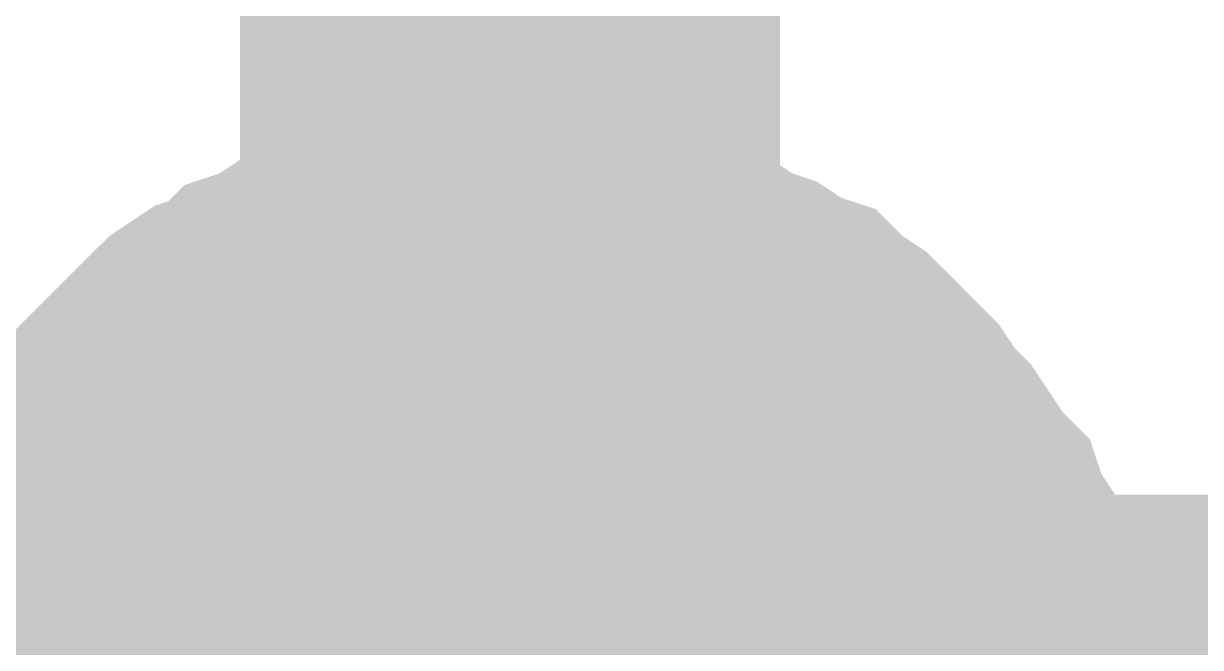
# Model space of a CAD drawing. Header units: inches. Extents: x 0 to 841, y 0 to 594.
# Drawn here: x 191.845 to 193.478, y 422.653 to 423.52 of the extents above; entities that cross this region are included whole.
import ezdxf

# ---------------------------------------------------------------- set-up
doc = ezdxf.new("R2010")
doc.units = ezdxf.units.IN
doc.layers.add('Sheet', color=255, linetype='Continuous')

msp = doc.modelspace()

# ---------------------------------------------------------------- linework, layer by layer
at = {"layer": 'Sheet'}
for points in [[(147.5253, 417.4934, 0.7493, 0.7493, 0), (142.5173, 417.4934, 0.7493, 0.7493, 0), (142.5173, 435.0003, 0.7493, 0.7493, 0), (192.5196, 435.0003, 0.7493, 0.7493, 0), (192.5196, 422.4906, 0.7493, 0.7493, 0), (187.5227, 422.4906, 0.7493, 0.7493, 0)], [(191.756, 422.4906, 0.2997, 0.2997, 0), (191.756, 422.5355, 0.2997, 0.2997, 0), (191.756, 422.5692, 0.2997, 0.2997, 0), (191.7672, 422.6029, 0.2997, 0.2997, 0), (191.7672, 422.6478, 0.2997, 0.2997, 0), (191.7785, 422.6815, 0.2997, 0.2997, 0), (191.7897, 422.7152, 0.2997, 0.2997, 0), (191.8009, 422.7601, 0.2997, 0.2997, 0), (191.8121, 422.7938, 0.2997, 0.2997, 0), (191.8346, 422.8275, 0.2997, 0.2997, 0), (191.8458, 422.8612, 0.2997, 0.2997, 0), (191.8683, 422.8836, 0.2997, 0.2997, 0), (191.8795, 422.9173, 0.2997, 0.2997, 0), (191.902, 422.951, 0.2997, 0.2997, 0), (191.9244, 422.9735, 0.2997, 0.2997, 0), (191.9581, 423.0071, 0.2997, 0.2997, 0), (191.9806, 423.0296, 0.2997, 0.2997, 0), (192.003, 423.0521, 0.2997, 0.2997, 0), (192.0367, 423.0858, 0.2997, 0.2997, 0), (192.0592, 423.1082, 0.2997, 0.2997, 0), (192.0929, 423.1307, 0.2997, 0.2997, 0), (192.1265, 423.1419, 0.2997, 0.2997, 0), (192.149, 423.1644, 0.2997, 0.2997, 0), (192.1827, 423.1756, 0.2997, 0.2997, 0), (192.2164, 423.198, 0.2997, 0.2997, 0), (192.2501, 423.2093, 0.2997, 0.2997, 0), (192.295, 423.2205, 0.2997, 0.2997, 0), (192.3287, 423.2317, 0.2997, 0.2997, 0), (192.3624, 423.243, 0.2997, 0.2997, 0), (192.4073, 423.243, 0.2997, 0.2997, 0), (192.441, 423.2542, 0.2997, 0.2997, 0), (192.4746, 423.2542, 0.2997, 0.2997, 0), (192.5196, 423.2542, 0.2997, 0.2997, 0)], [(191.756, 422.4906, 0.2997, 0.2997, 0), (191.756, 422.5355, 0.2997, 0.2997, 0), (191.756, 422.5692, 0.2997, 0.2997, 0), (191.7672, 422.6029, 0.2997, 0.2997, 0), (191.7672, 422.6478, 0.2997, 0.2997, 0), (191.7785, 422.6815, 0.2997, 0.2997, 0), (191.7897, 422.7152, 0.2997, 0.2997, 0), (191.8009, 422.7601, 0.2997, 0.2997, 0), (191.8121, 422.7938, 0.2997, 0.2997, 0), (191.8346, 422.8275, 0.2997, 0.2997, 0), (191.8458, 422.8612, 0.2997, 0.2997, 0), (191.8683, 422.8836, 0.2997, 0.2997, 0), (191.8795, 422.9173, 0.2997, 0.2997, 0), (191.902, 422.951, 0.2997, 0.2997, 0), (191.9244, 422.9735, 0.2997, 0.2997, 0), (191.9581, 423.0071, 0.2997, 0.2997, 0), (191.9806, 423.0296, 0.2997, 0.2997, 0), (192.003, 423.0521, 0.2997, 0.2997, 0), (192.0367, 423.0858, 0.2997, 0.2997, 0), (192.0592, 423.1082, 0.2997, 0.2997, 0), (192.0929, 423.1307, 0.2997, 0.2997, 0), (192.1265, 423.1419, 0.2997, 0.2997, 0), (192.149, 423.1644, 0.2997, 0.2997, 0), (192.1827, 423.1756, 0.2997, 0.2997, 0), (192.2164, 423.198, 0.2997, 0.2997, 0), (192.2501, 423.2093, 0.2997, 0.2997, 0), (192.295, 423.2205, 0.2997, 0.2997, 0), (192.3287, 423.2317, 0.2997, 0.2997, 0), (192.3624, 423.243, 0.2997, 0.2997, 0), (192.4073, 423.243, 0.2997, 0.2997, 0), (192.441, 423.2542, 0.2997, 0.2997, 0), (192.4746, 423.2542, 0.2997, 0.2997, 0), (192.5196, 423.2542, 0.2997, 0.2997, 0)], [(191.756, 422.4906, 0.2997, 0.2997, 0), (191.756, 422.5355, 0.2997, 0.2997, 0), (191.756, 422.5692, 0.2997, 0.2997, 0), (191.7672, 422.6029, 0.2997, 0.2997, 0), (191.7672, 422.6478, 0.2997, 0.2997, 0), (191.7785, 422.6815, 0.2997, 0.2997, 0), (191.7897, 422.7152, 0.2997, 0.2997, 0), (191.8009, 422.7601, 0.2997, 0.2997, 0), (191.8121, 422.7938, 0.2997, 0.2997, 0), (191.8346, 422.8275, 0.2997, 0.2997, 0), (191.8458, 422.8612, 0.2997, 0.2997, 0), (191.8683, 422.8836, 0.2997, 0.2997, 0), (191.8795, 422.9173, 0.2997, 0.2997, 0), (191.902, 422.951, 0.2997, 0.2997, 0), (191.9244, 422.9735, 0.2997, 0.2997, 0), (191.9581, 423.0071, 0.2997, 0.2997, 0), (191.9806, 423.0296, 0.2997, 0.2997, 0), (192.003, 423.0521, 0.2997, 0.2997, 0), (192.0367, 423.0858, 0.2997, 0.2997, 0), (192.0592, 423.1082, 0.2997, 0.2997, 0), (192.0929, 423.1307, 0.2997, 0.2997, 0), (192.1265, 423.1419, 0.2997, 0.2997, 0), (192.149, 423.1644, 0.2997, 0.2997, 0), (192.1827, 423.1756, 0.2997, 0.2997, 0), (192.2164, 423.198, 0.2997, 0.2997, 0), (192.2501, 423.2093, 0.2997, 0.2997, 0), (192.295, 423.2205, 0.2997, 0.2997, 0), (192.3287, 423.2317, 0.2997, 0.2997, 0), (192.3624, 423.243, 0.2997, 0.2997, 0), (192.4073, 423.243, 0.2997, 0.2997, 0), (192.441, 423.2542, 0.2997, 0.2997, 0), (192.4746, 423.2542, 0.2997, 0.2997, 0), (192.5196, 423.2542, 0.2997, 0.2997, 0)], [(192.5196, 423.2542, 0.2997, 0.2997, 0), (192.5196, 423.2542, 0.2997, 0.2997, 0)], [(192.5196, 423.2542, 0.2997, 0.2997, 0), (192.5532, 423.2542, 0.2997, 0.2997, 0), (192.5982, 423.2542, 0.2997, 0.2997, 0), (192.6318, 423.243, 0.2997, 0.2997, 0), (192.6768, 423.243, 0.2997, 0.2997, 0), (192.7105, 423.2317, 0.2997, 0.2997, 0), (192.7441, 423.2205, 0.2997, 0.2997, 0), (192.7778, 423.2093, 0.2997, 0.2997, 0), (192.8115, 423.198, 0.2997, 0.2997, 0), (192.8452, 423.1756, 0.2997, 0.2997, 0), (192.8789, 423.1644, 0.2997, 0.2997, 0), (192.9126, 423.1419, 0.2997, 0.2997, 0), (192.9463, 423.1307, 0.2997, 0.2997, 0), (192.9687, 423.1082, 0.2997, 0.2997, 0), (193.0024, 423.0858, 0.2997, 0.2997, 0), (193.0361, 423.0521, 0.2997, 0.2997, 0), (193.0585, 423.0296, 0.2997, 0.2997, 0), (193.081, 423.0071, 0.2997, 0.2997, 0), (193.1035, 422.9735, 0.2997, 0.2997, 0), (193.1259, 422.951, 0.2997, 0.2997, 0), (193.1484, 422.9173, 0.2997, 0.2997, 0), (193.1708, 422.8836, 0.2997, 0.2997, 0), (193.1933, 422.8612, 0.2997, 0.2997, 0), (193.2045, 422.8275, 0.2997, 0.2997, 0), (193.227, 422.7938, 0.2997, 0.2997, 0), (193.2382, 422.7601, 0.2997, 0.2997, 0), (193.2494, 422.7152, 0.2997, 0.2997, 0), (193.2607, 422.6815, 0.2997, 0.2997, 0), (193.2719, 422.6478, 0.2997, 0.2997, 0), (193.2719, 422.6029, 0.2997, 0.2997, 0), (193.2831, 422.5692, 0.2997, 0.2997, 0), (193.2831, 422.5355, 0.2997, 0.2997, 0), (193.2831, 422.4906, 0.2997, 0.2997, 0)], [(192.5196, 423.2542, 0.2997, 0.2997, 0), (192.5196, 423.2542, 0.2997, 0.2997, 0)], [(192.5196, 423.2542, 0.2997, 0.2997, 0), (192.5532, 423.2542, 0.2997, 0.2997, 0), (192.5982, 423.2542, 0.2997, 0.2997, 0), (192.6318, 423.243, 0.2997, 0.2997, 0), (192.6768, 423.243, 0.2997, 0.2997, 0), (192.7105, 423.2317, 0.2997, 0.2997, 0), (192.7441, 423.2205, 0.2997, 0.2997, 0), (192.7778, 423.2093, 0.2997, 0.2997, 0), (192.8115, 423.198, 0.2997, 0.2997, 0), (192.8452, 423.1756, 0.2997, 0.2997, 0), (192.8789, 423.1644, 0.2997, 0.2997, 0), (192.9126, 423.1419, 0.2997, 0.2997, 0), (192.9463, 423.1307, 0.2997, 0.2997, 0), (192.9687, 423.1082, 0.2997, 0.2997, 0), (193.0024, 423.0858, 0.2997, 0.2997, 0), (193.0361, 423.0521, 0.2997, 0.2997, 0), (193.0585, 423.0296, 0.2997, 0.2997, 0), (193.081, 423.0071, 0.2997, 0.2997, 0), (193.1035, 422.9735, 0.2997, 0.2997, 0), (193.1259, 422.951, 0.2997, 0.2997, 0), (193.1484, 422.9173, 0.2997, 0.2997, 0), (193.1708, 422.8836, 0.2997, 0.2997, 0), (193.1933, 422.8612, 0.2997, 0.2997, 0), (193.2045, 422.8275, 0.2997, 0.2997, 0), (193.227, 422.7938, 0.2997, 0.2997, 0), (193.2382, 422.7601, 0.2997, 0.2997, 0), (193.2494, 422.7152, 0.2997, 0.2997, 0), (193.2607, 422.6815, 0.2997, 0.2997, 0), (193.2719, 422.6478, 0.2997, 0.2997, 0), (193.2719, 422.6029, 0.2997, 0.2997, 0), (193.2831, 422.5692, 0.2997, 0.2997, 0), (193.2831, 422.5355, 0.2997, 0.2997, 0), (193.2831, 422.4906, 0.2997, 0.2997, 0)], [(192.5196, 423.2542, 0.2997, 0.2997, 0), (192.5196, 423.2542, 0.2997, 0.2997, 0)], [(192.5196, 423.2542, 0.2997, 0.2997, 0), (192.5532, 423.2542, 0.2997, 0.2997, 0), (192.5982, 423.2542, 0.2997, 0.2997, 0), (192.6318, 423.243, 0.2997, 0.2997, 0), (192.6768, 423.243, 0.2997, 0.2997, 0), (192.7105, 423.2317, 0.2997, 0.2997, 0), (192.7441, 423.2205, 0.2997, 0.2997, 0), (192.7778, 423.2093, 0.2997, 0.2997, 0), (192.8115, 423.198, 0.2997, 0.2997, 0), (192.8452, 423.1756, 0.2997, 0.2997, 0), (192.8789, 423.1644, 0.2997, 0.2997, 0), (192.9126, 423.1419, 0.2997, 0.2997, 0), (192.9463, 423.1307, 0.2997, 0.2997, 0), (192.9687, 423.1082, 0.2997, 0.2997, 0), (193.0024, 423.0858, 0.2997, 0.2997, 0), (193.0361, 423.0521, 0.2997, 0.2997, 0), (193.0585, 423.0296, 0.2997, 0.2997, 0), (193.081, 423.0071, 0.2997, 0.2997, 0), (193.1035, 422.9735, 0.2997, 0.2997, 0), (193.1259, 422.951, 0.2997, 0.2997, 0), (193.1484, 422.9173, 0.2997, 0.2997, 0), (193.1708, 422.8836, 0.2997, 0.2997, 0), (193.1933, 422.8612, 0.2997, 0.2997, 0), (193.2045, 422.8275, 0.2997, 0.2997, 0), (193.227, 422.7938, 0.2997, 0.2997, 0), (193.2382, 422.7601, 0.2997, 0.2997, 0), (193.2494, 422.7152, 0.2997, 0.2997, 0), (193.2607, 422.6815, 0.2997, 0.2997, 0), (193.2719, 422.6478, 0.2997, 0.2997, 0), (193.2719, 422.6029, 0.2997, 0.2997, 0), (193.2831, 422.5692, 0.2997, 0.2997, 0), (193.2831, 422.5355, 0.2997, 0.2997, 0), (193.2831, 422.4906, 0.2997, 0.2997, 0)], [(191.7897, 422.7152, 0.0991, 0.0991, 0), (191.8009, 422.7601, 0.0991, 0.0991, 0), (191.8121, 422.7938, 0.0991, 0.0991, 0), (191.8346, 422.8275, 0.0991, 0.0991, 0), (191.8458, 422.8612, 0.0991, 0.0991, 0), (191.8683, 422.8836, 0.0991, 0.0991, 0), (191.8795, 422.9173, 0.0991, 0.0991, 0), (191.902, 422.951, 0.0991, 0.0991, 0), (191.9244, 422.9735, 0.0991, 0.0991, 0), (191.9581, 423.0071, 0.0991, 0.0991, 0), (191.9806, 423.0296, 0.0991, 0.0991, 0), (192.003, 423.0521, 0.0991, 0.0991, 0), (192.0367, 423.0858, 0.0991, 0.0991, 0), (192.0592, 423.1082, 0.0991, 0.0991, 0), (192.0929, 423.1307, 0.0991, 0.0991, 0), (192.1265, 423.1419, 0.0991, 0.0991, 0), (192.149, 423.1644, 0.0991, 0.0991, 0), (192.1827, 423.1756, 0.0991, 0.0991, 0), (192.2164, 423.198, 0.0991, 0.0991, 0), (192.2501, 423.2093, 0.0991, 0.0991, 0), (192.295, 423.2205, 0.0991, 0.0991, 0), (192.3287, 423.2317, 0.0991, 0.0991, 0), (192.3624, 423.243, 0.0991, 0.0991, 0), (192.4073, 423.243, 0.0991, 0.0991, 0), (192.441, 423.2542, 0.0991, 0.0991, 0), (192.4746, 423.2542, 0.0991, 0.0991, 0), (192.5196, 423.2542, 0.0991, 0.0991, 0)], [(191.7897, 422.7152, 0.0991, 0.0991, 0), (191.8009, 422.7601, 0.0991, 0.0991, 0), (191.8121, 422.7938, 0.0991, 0.0991, 0), (191.8346, 422.8275, 0.0991, 0.0991, 0), (191.8458, 422.8612, 0.0991, 0.0991, 0), (191.8683, 422.8836, 0.0991, 0.0991, 0), (191.8795, 422.9173, 0.0991, 0.0991, 0), (191.902, 422.951, 0.0991, 0.0991, 0), (191.9244, 422.9735, 0.0991, 0.0991, 0), (191.9581, 423.0071, 0.0991, 0.0991, 0), (191.9806, 423.0296, 0.0991, 0.0991, 0), (192.003, 423.0521, 0.0991, 0.0991, 0), (192.0367, 423.0858, 0.0991, 0.0991, 0), (192.0592, 423.1082, 0.0991, 0.0991, 0), (192.0929, 423.1307, 0.0991, 0.0991, 0), (192.1265, 423.1419, 0.0991, 0.0991, 0), (192.149, 423.1644, 0.0991, 0.0991, 0), (192.1827, 423.1756, 0.0991, 0.0991, 0), (192.2164, 423.198, 0.0991, 0.0991, 0), (192.2501, 423.2093, 0.0991, 0.0991, 0), (192.295, 423.2205, 0.0991, 0.0991, 0), (192.3287, 423.2317, 0.0991, 0.0991, 0), (192.3624, 423.243, 0.0991, 0.0991, 0), (192.4073, 423.243, 0.0991, 0.0991, 0), (192.441, 423.2542, 0.0991, 0.0991, 0), (192.4746, 423.2542, 0.0991, 0.0991, 0), (192.5196, 423.2542, 0.0991, 0.0991, 0)], [(191.7897, 422.7152, 0.0991, 0.0991, 0), (191.8009, 422.7601, 0.0991, 0.0991, 0), (191.8121, 422.7938, 0.0991, 0.0991, 0), (191.8346, 422.8275, 0.0991, 0.0991, 0), (191.8458, 422.8612, 0.0991, 0.0991, 0), (191.8683, 422.8836, 0.0991, 0.0991, 0), (191.8795, 422.9173, 0.0991, 0.0991, 0), (191.902, 422.951, 0.0991, 0.0991, 0), (191.9244, 422.9735, 0.0991, 0.0991, 0), (191.9581, 423.0071, 0.0991, 0.0991, 0), (191.9806, 423.0296, 0.0991, 0.0991, 0), (192.003, 423.0521, 0.0991, 0.0991, 0), (192.0367, 423.0858, 0.0991, 0.0991, 0), (192.0592, 423.1082, 0.0991, 0.0991, 0), (192.0929, 423.1307, 0.0991, 0.0991, 0), (192.1265, 423.1419, 0.0991, 0.0991, 0), (192.149, 423.1644, 0.0991, 0.0991, 0), (192.1827, 423.1756, 0.0991, 0.0991, 0), (192.2164, 423.198, 0.0991, 0.0991, 0), (192.2501, 423.2093, 0.0991, 0.0991, 0), (192.295, 423.2205, 0.0991, 0.0991, 0), (192.3287, 423.2317, 0.0991, 0.0991, 0), (192.3624, 423.243, 0.0991, 0.0991, 0), (192.4073, 423.243, 0.0991, 0.0991, 0), (192.441, 423.2542, 0.0991, 0.0991, 0), (192.4746, 423.2542, 0.0991, 0.0991, 0), (192.5196, 423.2542, 0.0991, 0.0991, 0)], [(192.5196, 423.2542, 0.0991, 0.0991, 0), (192.5196, 423.2542, 0.0991, 0.0991, 0)], [(192.5196, 423.2542, 0.0991, 0.0991, 0), (192.5532, 423.2542, 0.0991, 0.0991, 0), (192.5982, 423.2542, 0.0991, 0.0991, 0), (192.6318, 423.243, 0.0991, 0.0991, 0), (192.6768, 423.243, 0.0991, 0.0991, 0), (192.7105, 423.2317, 0.0991, 0.0991, 0), (192.7441, 423.2205, 0.0991, 0.0991, 0), (192.7778, 423.2093, 0.0991, 0.0991, 0), (192.8115, 423.198, 0.0991, 0.0991, 0), (192.8452, 423.1756, 0.0991, 0.0991, 0), (192.8789, 423.1644, 0.0991, 0.0991, 0), (192.9126, 423.1419, 0.0991, 0.0991, 0), (192.9463, 423.1307, 0.0991, 0.0991, 0), (192.9687, 423.1082, 0.0991, 0.0991, 0), (193.0024, 423.0858, 0.0991, 0.0991, 0), (193.0361, 423.0521, 0.0991, 0.0991, 0), (193.0585, 423.0296, 0.0991, 0.0991, 0), (193.081, 423.0071, 0.0991, 0.0991, 0), (193.1035, 422.9735, 0.0991, 0.0991, 0), (193.1259, 422.951, 0.0991, 0.0991, 0), (193.1484, 422.9173, 0.0991, 0.0991, 0), (193.1708, 422.8836, 0.0991, 0.0991, 0), (193.1933, 422.8612, 0.0991, 0.0991, 0), (193.2045, 422.8275, 0.0991, 0.0991, 0), (193.227, 422.7938, 0.0991, 0.0991, 0), (193.2382, 422.7601, 0.0991, 0.0991, 0), (193.2494, 422.7152, 0.0991, 0.0991, 0), (193.2607, 422.6815, 0.0991, 0.0991, 0), (193.2719, 422.6478, 0.0991, 0.0991, 0), (193.2719, 422.6029, 0.0991, 0.0991, 0)], [(192.5196, 423.2542, 0.0991, 0.0991, 0), (192.5196, 423.2542, 0.0991, 0.0991, 0)], [(192.5196, 423.2542, 0.0991, 0.0991, 0), (192.5532, 423.2542, 0.0991, 0.0991, 0), (192.5982, 423.2542, 0.0991, 0.0991, 0), (192.6318, 423.243, 0.0991, 0.0991, 0), (192.6768, 423.243, 0.0991, 0.0991, 0), (192.7105, 423.2317, 0.0991, 0.0991, 0), (192.7441, 423.2205, 0.0991, 0.0991, 0), (192.7778, 423.2093, 0.0991, 0.0991, 0), (192.8115, 423.198, 0.0991, 0.0991, 0), (192.8452, 423.1756, 0.0991, 0.0991, 0), (192.8789, 423.1644, 0.0991, 0.0991, 0), (192.9126, 423.1419, 0.0991, 0.0991, 0), (192.9463, 423.1307, 0.0991, 0.0991, 0), (192.9687, 423.1082, 0.0991, 0.0991, 0), (193.0024, 423.0858, 0.0991, 0.0991, 0), (193.0361, 423.0521, 0.0991, 0.0991, 0), (193.0585, 423.0296, 0.0991, 0.0991, 0), (193.081, 423.0071, 0.0991, 0.0991, 0), (193.1035, 422.9735, 0.0991, 0.0991, 0), (193.1259, 422.951, 0.0991, 0.0991, 0), (193.1484, 422.9173, 0.0991, 0.0991, 0), (193.1708, 422.8836, 0.0991, 0.0991, 0), (193.1933, 422.8612, 0.0991, 0.0991, 0), (193.2045, 422.8275, 0.0991, 0.0991, 0), (193.227, 422.7938, 0.0991, 0.0991, 0), (193.2382, 422.7601, 0.0991, 0.0991, 0), (193.2494, 422.7152, 0.0991, 0.0991, 0), (193.2607, 422.6815, 0.0991, 0.0991, 0), (193.2719, 422.6478, 0.0991, 0.0991, 0), (193.2719, 422.6029, 0.0991, 0.0991, 0)], [(192.5196, 423.2542, 0.0991, 0.0991, 0), (192.5196, 423.2542, 0.0991, 0.0991, 0)], [(192.5196, 423.2542, 0.0991, 0.0991, 0), (192.5532, 423.2542, 0.0991, 0.0991, 0), (192.5982, 423.2542, 0.0991, 0.0991, 0), (192.6318, 423.243, 0.0991, 0.0991, 0), (192.6768, 423.243, 0.0991, 0.0991, 0), (192.7105, 423.2317, 0.0991, 0.0991, 0), (192.7441, 423.2205, 0.0991, 0.0991, 0), (192.7778, 423.2093, 0.0991, 0.0991, 0), (192.8115, 423.198, 0.0991, 0.0991, 0), (192.8452, 423.1756, 0.0991, 0.0991, 0), (192.8789, 423.1644, 0.0991, 0.0991, 0), (192.9126, 423.1419, 0.0991, 0.0991, 0), (192.9463, 423.1307, 0.0991, 0.0991, 0), (192.9687, 423.1082, 0.0991, 0.0991, 0), (193.0024, 423.0858, 0.0991, 0.0991, 0), (193.0361, 423.0521, 0.0991, 0.0991, 0), (193.0585, 423.0296, 0.0991, 0.0991, 0), (193.081, 423.0071, 0.0991, 0.0991, 0), (193.1035, 422.9735, 0.0991, 0.0991, 0), (193.1259, 422.951, 0.0991, 0.0991, 0), (193.1484, 422.9173, 0.0991, 0.0991, 0), (193.1708, 422.8836, 0.0991, 0.0991, 0), (193.1933, 422.8612, 0.0991, 0.0991, 0), (193.2045, 422.8275, 0.0991, 0.0991, 0), (193.227, 422.7938, 0.0991, 0.0991, 0), (193.2382, 422.7601, 0.0991, 0.0991, 0), (193.2494, 422.7152, 0.0991, 0.0991, 0), (193.2607, 422.6815, 0.0991, 0.0991, 0), (193.2719, 422.6478, 0.0991, 0.0991, 0), (193.2719, 422.6029, 0.0991, 0.0991, 0)], [(192.0143, 422.4906, 0.2997, 0.2997, 0), (192.0143, 422.513, 0.2997, 0.2997, 0), (192.0143, 422.5467, 0.2997, 0.2997, 0), (192.0255, 422.5692, 0.2997, 0.2997, 0), (192.0255, 422.5917, 0.2997, 0.2997, 0), (192.0255, 422.6141, 0.2997, 0.2997, 0), (192.0367, 422.6478, 0.2997, 0.2997, 0), (192.0479, 422.6703, 0.2997, 0.2997, 0), (192.0592, 422.6927, 0.2997, 0.2997, 0), (192.0592, 422.7152, 0.2997, 0.2997, 0), (192.0704, 422.7376, 0.2997, 0.2997, 0), (192.0816, 422.7601, 0.2997, 0.2997, 0), (192.1041, 422.7826, 0.2997, 0.2997, 0), (192.1153, 422.7938, 0.2997, 0.2997, 0), (192.1265, 422.8162, 0.2997, 0.2997, 0), (192.149, 422.8387, 0.2997, 0.2997, 0), (192.1602, 422.8499, 0.2997, 0.2997, 0), (192.1827, 422.8724, 0.2997, 0.2997, 0), (192.1939, 422.8836, 0.2997, 0.2997, 0), (192.2164, 422.9061, 0.2997, 0.2997, 0), (192.2388, 422.9173, 0.2997, 0.2997, 0), (192.2613, 422.9285, 0.2997, 0.2997, 0), (192.2725, 422.9398, 0.2997, 0.2997, 0), (192.295, 422.951, 0.2997, 0.2997, 0), (192.3174, 422.9622, 0.2997, 0.2997, 0), (192.3399, 422.9735, 0.2997, 0.2997, 0), (192.3736, 422.9847, 0.2997, 0.2997, 0), (192.396, 422.9959, 0.2997, 0.2997, 0), (192.4185, 422.9959, 0.2997, 0.2997, 0), (192.441, 422.9959, 0.2997, 0.2997, 0), (192.4634, 423.0071, 0.2997, 0.2997, 0), (192.4971, 423.0071, 0.2997, 0.2997, 0), (192.5196, 423.0071, 0.2997, 0.2997, 0)], [(192.0143, 422.4906, 0.2997, 0.2997, 0), (192.0143, 422.513, 0.2997, 0.2997, 0), (192.0143, 422.5467, 0.2997, 0.2997, 0), (192.0255, 422.5692, 0.2997, 0.2997, 0), (192.0255, 422.5917, 0.2997, 0.2997, 0), (192.0255, 422.6141, 0.2997, 0.2997, 0), (192.0367, 422.6478, 0.2997, 0.2997, 0), (192.0479, 422.6703, 0.2997, 0.2997, 0), (192.0592, 422.6927, 0.2997, 0.2997, 0), (192.0592, 422.7152, 0.2997, 0.2997, 0), (192.0704, 422.7376, 0.2997, 0.2997, 0), (192.0816, 422.7601, 0.2997, 0.2997, 0), (192.1041, 422.7826, 0.2997, 0.2997, 0), (192.1153, 422.7938, 0.2997, 0.2997, 0), (192.1265, 422.8162, 0.2997, 0.2997, 0), (192.149, 422.8387, 0.2997, 0.2997, 0), (192.1602, 422.8499, 0.2997, 0.2997, 0), (192.1827, 422.8724, 0.2997, 0.2997, 0), (192.1939, 422.8836, 0.2997, 0.2997, 0), (192.2164, 422.9061, 0.2997, 0.2997, 0), (192.2388, 422.9173, 0.2997, 0.2997, 0), (192.2613, 422.9285, 0.2997, 0.2997, 0), (192.2725, 422.9398, 0.2997, 0.2997, 0), (192.295, 422.951, 0.2997, 0.2997, 0), (192.3174, 422.9622, 0.2997, 0.2997, 0), (192.3399, 422.9735, 0.2997, 0.2997, 0), (192.3736, 422.9847, 0.2997, 0.2997, 0), (192.396, 422.9959, 0.2997, 0.2997, 0), (192.4185, 422.9959, 0.2997, 0.2997, 0), (192.441, 422.9959, 0.2997, 0.2997, 0), (192.4634, 423.0071, 0.2997, 0.2997, 0), (192.4971, 423.0071, 0.2997, 0.2997, 0), (192.5196, 423.0071, 0.2997, 0.2997, 0)], [(192.5196, 423.0071, 0.2997, 0.2997, 0), (192.5196, 423.0071, 0.2997, 0.2997, 0)], [(192.5196, 423.0071, 0.2997, 0.2997, 0), (192.542, 423.0071, 0.2997, 0.2997, 0), (192.5757, 423.0071, 0.2997, 0.2997, 0), (192.5982, 422.9959, 0.2997, 0.2997, 0), (192.6206, 422.9959, 0.2997, 0.2997, 0), (192.6431, 422.9959, 0.2997, 0.2997, 0), (192.6655, 422.9847, 0.2997, 0.2997, 0), (192.6992, 422.9735, 0.2997, 0.2997, 0), (192.7217, 422.9622, 0.2997, 0.2997, 0), (192.7441, 422.951, 0.2997, 0.2997, 0), (192.7666, 422.9398, 0.2997, 0.2997, 0), (192.7778, 422.9285, 0.2997, 0.2997, 0), (192.8003, 422.9173, 0.2997, 0.2997, 0), (192.8227, 422.9061, 0.2997, 0.2997, 0), (192.8452, 422.8836, 0.2997, 0.2997, 0), (192.8564, 422.8724, 0.2997, 0.2997, 0), (192.8789, 422.8499, 0.2997, 0.2997, 0), (192.8901, 422.8387, 0.2997, 0.2997, 0), (192.9126, 422.8162, 0.2997, 0.2997, 0), (192.9238, 422.7938, 0.2997, 0.2997, 0), (192.935, 422.7826, 0.2997, 0.2997, 0), (192.9575, 422.7601, 0.2997, 0.2997, 0), (192.9687, 422.7376, 0.2997, 0.2997, 0), (192.9799, 422.7152, 0.2997, 0.2997, 0), (192.9799, 422.6927, 0.2997, 0.2997, 0), (192.9912, 422.6703, 0.2997, 0.2997, 0), (193.0024, 422.6478, 0.2997, 0.2997, 0), (193.0136, 422.6141, 0.2997, 0.2997, 0), (193.0136, 422.5917, 0.2997, 0.2997, 0), (193.0136, 422.5692, 0.2997, 0.2997, 0), (193.0249, 422.5467, 0.2997, 0.2997, 0), (193.0249, 422.513, 0.2997, 0.2997, 0), (193.0249, 422.4906, 0.2997, 0.2997, 0)], [(192.5196, 423.0071, 0.2997, 0.2997, 0), (192.5196, 423.0071, 0.2997, 0.2997, 0)], [(192.5196, 423.0071, 0.2997, 0.2997, 0), (192.542, 423.0071, 0.2997, 0.2997, 0), (192.5757, 423.0071, 0.2997, 0.2997, 0), (192.5982, 422.9959, 0.2997, 0.2997, 0), (192.6206, 422.9959, 0.2997, 0.2997, 0), (192.6431, 422.9959, 0.2997, 0.2997, 0), (192.6655, 422.9847, 0.2997, 0.2997, 0), (192.6992, 422.9735, 0.2997, 0.2997, 0), (192.7217, 422.9622, 0.2997, 0.2997, 0), (192.7441, 422.951, 0.2997, 0.2997, 0), (192.7666, 422.9398, 0.2997, 0.2997, 0), (192.7778, 422.9285, 0.2997, 0.2997, 0), (192.8003, 422.9173, 0.2997, 0.2997, 0), (192.8227, 422.9061, 0.2997, 0.2997, 0), (192.8452, 422.8836, 0.2997, 0.2997, 0), (192.8564, 422.8724, 0.2997, 0.2997, 0), (192.8789, 422.8499, 0.2997, 0.2997, 0), (192.8901, 422.8387, 0.2997, 0.2997, 0), (192.9126, 422.8162, 0.2997, 0.2997, 0), (192.9238, 422.7938, 0.2997, 0.2997, 0), (192.935, 422.7826, 0.2997, 0.2997, 0), (192.9575, 422.7601, 0.2997, 0.2997, 0), (192.9687, 422.7376, 0.2997, 0.2997, 0), (192.9799, 422.7152, 0.2997, 0.2997, 0), (192.9799, 422.6927, 0.2997, 0.2997, 0), (192.9912, 422.6703, 0.2997, 0.2997, 0), (193.0024, 422.6478, 0.2997, 0.2997, 0), (193.0136, 422.6141, 0.2997, 0.2997, 0), (193.0136, 422.5917, 0.2997, 0.2997, 0), (193.0136, 422.5692, 0.2997, 0.2997, 0), (193.0249, 422.5467, 0.2997, 0.2997, 0), (193.0249, 422.513, 0.2997, 0.2997, 0), (193.0249, 422.4906, 0.2997, 0.2997, 0)], [(192.0255, 422.5917, 0.0991, 0.0991, 0), (192.0255, 422.6141, 0.0991, 0.0991, 0), (192.0367, 422.6478, 0.0991, 0.0991, 0), (192.0479, 422.6703, 0.0991, 0.0991, 0), (192.0592, 422.6927, 0.0991, 0.0991, 0), (192.0592, 422.7152, 0.0991, 0.0991, 0), (192.0704, 422.7376, 0.0991, 0.0991, 0), (192.0816, 422.7601, 0.0991, 0.0991, 0), (192.1041, 422.7826, 0.0991, 0.0991, 0), (192.1153, 422.7938, 0.0991, 0.0991, 0), (192.1265, 422.8162, 0.0991, 0.0991, 0), (192.149, 422.8387, 0.0991, 0.0991, 0), (192.1602, 422.8499, 0.0991, 0.0991, 0), (192.1827, 422.8724, 0.0991, 0.0991, 0), (192.1939, 422.8836, 0.0991, 0.0991, 0), (192.2164, 422.9061, 0.0991, 0.0991, 0), (192.2388, 422.9173, 0.0991, 0.0991, 0), (192.2613, 422.9285, 0.0991, 0.0991, 0), (192.2725, 422.9398, 0.0991, 0.0991, 0), (192.295, 422.951, 0.0991, 0.0991, 0), (192.3174, 422.9622, 0.0991, 0.0991, 0), (192.3399, 422.9735, 0.0991, 0.0991, 0), (192.3736, 422.9847, 0.0991, 0.0991, 0), (192.396, 422.9959, 0.0991, 0.0991, 0), (192.4185, 422.9959, 0.0991, 0.0991, 0), (192.441, 422.9959, 0.0991, 0.0991, 0), (192.4634, 423.0071, 0.0991, 0.0991, 0), (192.4971, 423.0071, 0.0991, 0.0991, 0), (192.5196, 423.0071, 0.0991, 0.0991, 0)], [(192.0255, 422.5917, 0.0991, 0.0991, 0), (192.0255, 422.6141, 0.0991, 0.0991, 0), (192.0367, 422.6478, 0.0991, 0.0991, 0), (192.0479, 422.6703, 0.0991, 0.0991, 0), (192.0592, 422.6927, 0.0991, 0.0991, 0), (192.0592, 422.7152, 0.0991, 0.0991, 0), (192.0704, 422.7376, 0.0991, 0.0991, 0), (192.0816, 422.7601, 0.0991, 0.0991, 0), (192.1041, 422.7826, 0.0991, 0.0991, 0), (192.1153, 422.7938, 0.0991, 0.0991, 0), (192.1265, 422.8162, 0.0991, 0.0991, 0), (192.149, 422.8387, 0.0991, 0.0991, 0), (192.1602, 422.8499, 0.0991, 0.0991, 0), (192.1827, 422.8724, 0.0991, 0.0991, 0), (192.1939, 422.8836, 0.0991, 0.0991, 0), (192.2164, 422.9061, 0.0991, 0.0991, 0), (192.2388, 422.9173, 0.0991, 0.0991, 0), (192.2613, 422.9285, 0.0991, 0.0991, 0), (192.2725, 422.9398, 0.0991, 0.0991, 0), (192.295, 422.951, 0.0991, 0.0991, 0), (192.3174, 422.9622, 0.0991, 0.0991, 0), (192.3399, 422.9735, 0.0991, 0.0991, 0), (192.3736, 422.9847, 0.0991, 0.0991, 0), (192.396, 422.9959, 0.0991, 0.0991, 0), (192.4185, 422.9959, 0.0991, 0.0991, 0), (192.441, 422.9959, 0.0991, 0.0991, 0), (192.4634, 423.0071, 0.0991, 0.0991, 0), (192.4971, 423.0071, 0.0991, 0.0991, 0), (192.5196, 423.0071, 0.0991, 0.0991, 0)], [(192.5196, 423.0071, 0.0991, 0.0991, 0), (192.5196, 423.0071, 0.0991, 0.0991, 0)], [(192.5196, 423.0071, 0.0991, 0.0991, 0), (192.542, 423.0071, 0.0991, 0.0991, 0), (192.5757, 423.0071, 0.0991, 0.0991, 0), (192.5982, 422.9959, 0.0991, 0.0991, 0), (192.6206, 422.9959, 0.0991, 0.0991, 0), (192.6431, 422.9959, 0.0991, 0.0991, 0), (192.6655, 422.9847, 0.0991, 0.0991, 0), (192.6992, 422.9735, 0.0991, 0.0991, 0), (192.7217, 422.9622, 0.0991, 0.0991, 0), (192.7441, 422.951, 0.0991, 0.0991, 0), (192.7666, 422.9398, 0.0991, 0.0991, 0), (192.7778, 422.9285, 0.0991, 0.0991, 0), (192.8003, 422.9173, 0.0991, 0.0991, 0), (192.8227, 422.9061, 0.0991, 0.0991, 0), (192.8452, 422.8836, 0.0991, 0.0991, 0), (192.8564, 422.8724, 0.0991, 0.0991, 0), (192.8789, 422.8499, 0.0991, 0.0991, 0), (192.8901, 422.8387, 0.0991, 0.0991, 0), (192.9126, 422.8162, 0.0991, 0.0991, 0), (192.9238, 422.7938, 0.0991, 0.0991, 0), (192.935, 422.7826, 0.0991, 0.0991, 0), (192.9575, 422.7601, 0.0991, 0.0991, 0), (192.9687, 422.7376, 0.0991, 0.0991, 0), (192.9799, 422.7152, 0.0991, 0.0991, 0), (192.9799, 422.6927, 0.0991, 0.0991, 0), (192.9912, 422.6703, 0.0991, 0.0991, 0), (193.0024, 422.6478, 0.0991, 0.0991, 0), (193.0136, 422.6141, 0.0991, 0.0991, 0), (193.0136, 422.5917, 0.0991, 0.0991, 0)], [(192.5196, 423.0071, 0.0991, 0.0991, 0), (192.5196, 423.0071, 0.0991, 0.0991, 0)], [(192.5196, 423.0071, 0.0991, 0.0991, 0), (192.542, 423.0071, 0.0991, 0.0991, 0), (192.5757, 423.0071, 0.0991, 0.0991, 0), (192.5982, 422.9959, 0.0991, 0.0991, 0), (192.6206, 422.9959, 0.0991, 0.0991, 0), (192.6431, 422.9959, 0.0991, 0.0991, 0), (192.6655, 422.9847, 0.0991, 0.0991, 0), (192.6992, 422.9735, 0.0991, 0.0991, 0), (192.7217, 422.9622, 0.0991, 0.0991, 0), (192.7441, 422.951, 0.0991, 0.0991, 0), (192.7666, 422.9398, 0.0991, 0.0991, 0), (192.7778, 422.9285, 0.0991, 0.0991, 0), (192.8003, 422.9173, 0.0991, 0.0991, 0), (192.8227, 422.9061, 0.0991, 0.0991, 0), (192.8452, 422.8836, 0.0991, 0.0991, 0), (192.8564, 422.8724, 0.0991, 0.0991, 0), (192.8789, 422.8499, 0.0991, 0.0991, 0), (192.8901, 422.8387, 0.0991, 0.0991, 0), (192.9126, 422.8162, 0.0991, 0.0991, 0), (192.9238, 422.7938, 0.0991, 0.0991, 0), (192.935, 422.7826, 0.0991, 0.0991, 0), (192.9575, 422.7601, 0.0991, 0.0991, 0), (192.9687, 422.7376, 0.0991, 0.0991, 0), (192.9799, 422.7152, 0.0991, 0.0991, 0), (192.9799, 422.6927, 0.0991, 0.0991, 0), (192.9912, 422.6703, 0.0991, 0.0991, 0), (193.0024, 422.6478, 0.0991, 0.0991, 0), (193.0136, 422.6141, 0.0991, 0.0991, 0), (193.0136, 422.5917, 0.0991, 0.0991, 0)], [(197.5164, 422.4906, 0.7493, 0.7493, 0), (192.5196, 422.4906, 0.7493, 0.7493, 0)]]:
    msp.add_lwpolyline(points, format="xyseb", dxfattribs=at)
msp.add_lwpolyline([(192.246, 422.5, 0.508, 0.508, 1), (192.754, 422.5, 0.508, 0.508, 1)], format="xyseb", close=True, dxfattribs=at)

doc.saveas('drawing.dxf')
